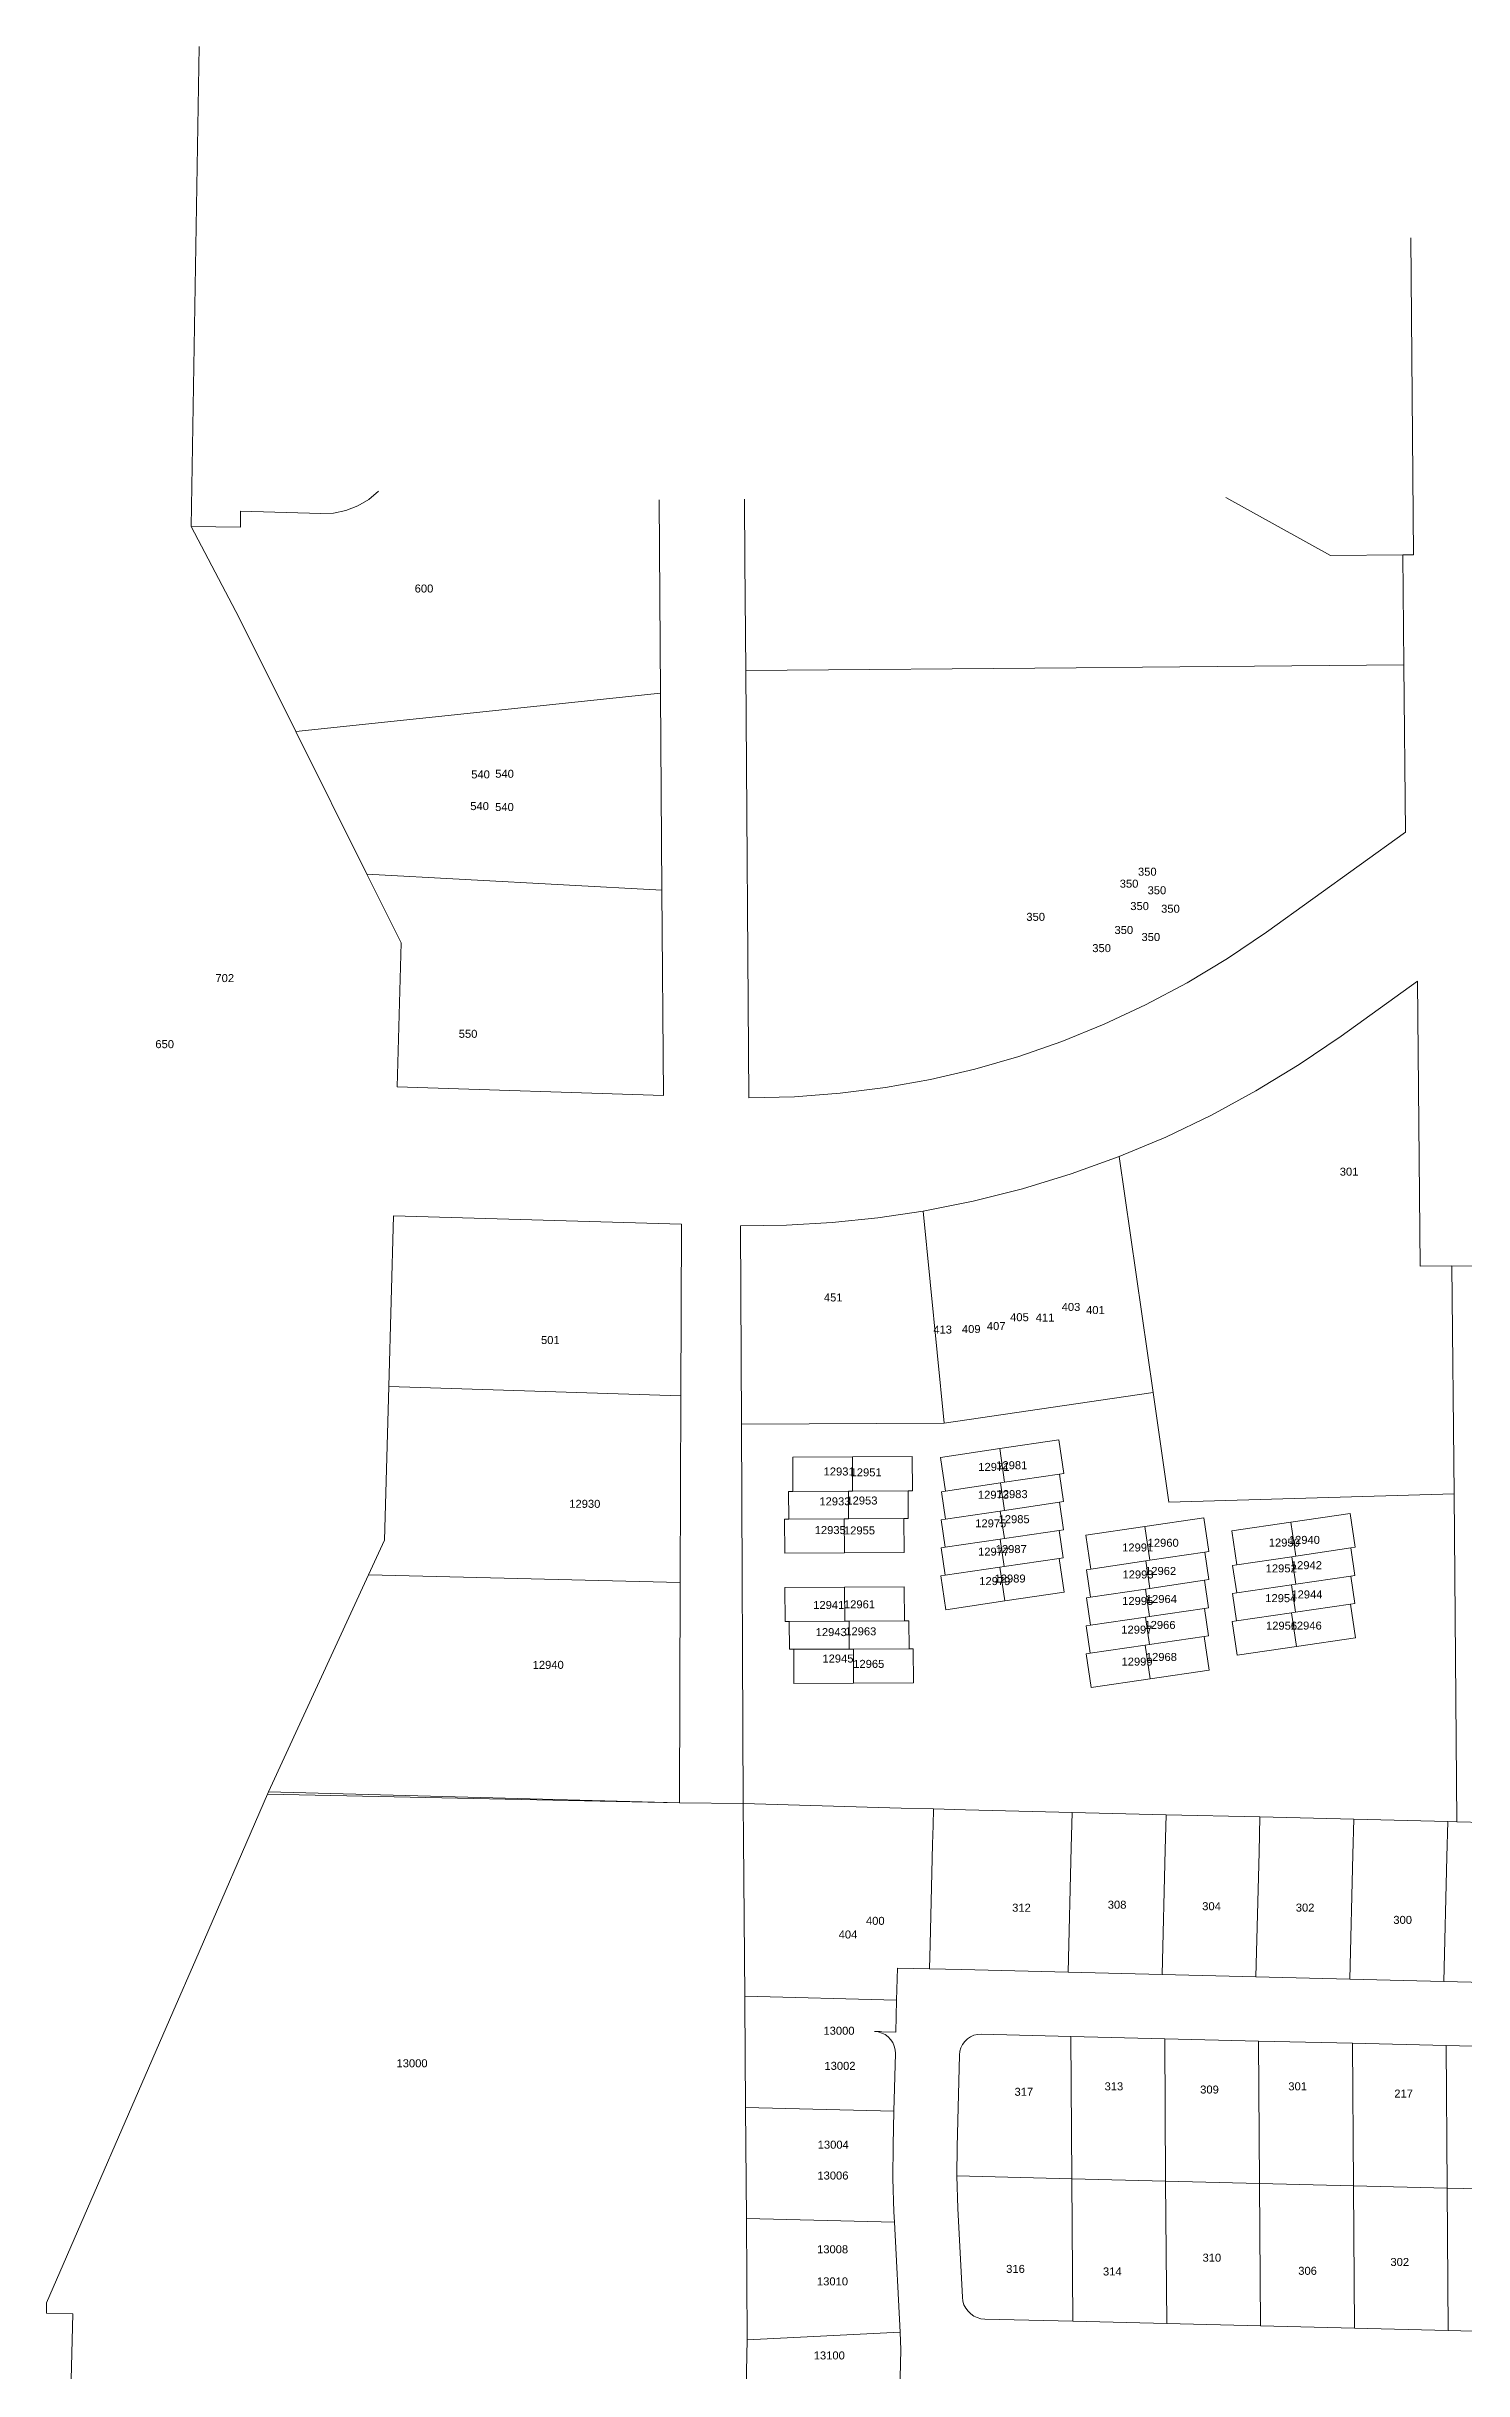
# Model space of a CAD drawing. Header units: feet. Extents: x 865220 to 2822444, y -2240498 to 975731.
# Drawn here: x 2809593 to 2810921, y 972913 to 975091 of the extents above; entities that cross this region are included whole.
import ezdxf
from ezdxf.enums import TextEntityAlignment as Align

# ---------------------------------------------------------------- set-up
doc = ezdxf.new("R2010")
doc.units = ezdxf.units.FT
doc.header["$LTSCALE"] = 0.015
doc.header["$MEASUREMENT"] = 0
doc.layers.add('Dakota County Addresses', color=7, linetype='Continuous')
doc.layers.add('Dakota County Parcels', color=7, linetype='Continuous')
doc.styles.add('Dimensions 100', font='arial.ttf')

# ---------------------------------------------------------------- blocks, each defined once
blk = doc.blocks.new('ACMAP_ANN_TEMPLATE_Dakota County Addresses')
at = {"layer": 'Dakota County Addresses', "style": 'Dimensions 100'}
blk.add_attdef('DakotaCountyAddress', text='', height=50, dxfattribs=at).set_placement((0, 0), align=Align.CENTER)

msp = doc.modelspace()

# ---------------------------------------------------------------- linework, layer by layer
at = {"layer": 'Dakota County Parcels', "lineweight": 5}
for p, q in [((2809728.8, 974641), (2809736.3, 975090.9)), ((2810874.3, 974614.6), (2810871.6, 974911.5)), ((2810168.6, 974484.8), (2810167.3, 974666.2)), ((2810247.7, 974608.9), (2810247.3, 974666.8)), ((2810698.3, 974668.2), (2810796.3, 974613.9)), ((2809728.8, 974641), (2809774.8, 974640.3)), ((2809728.8, 974641), (2809773.7, 974555.4)), ((2809774.8, 974640.3), (2809774.9, 974655.4)), ((2809774.9, 974655.4), (2809850.2, 974653.1)), ((2810248.4, 974506), (2810247.7, 974608.9)), ((2810796.3, 974613.9), (2810864.3, 974614.5)), ((2810864.3, 974614.5), (2810874.3, 974614.6)), ((2810865.2, 974511.5), (2810864.3, 974614.5)), ((2809773.7, 974555.4), (2809826.8, 974449)), ((2810248.4, 974506), (2810558.2, 974508.7)), ((2810558.2, 974508.7), (2810620.2, 974509.3)), ((2810620.2, 974509.3), (2810865.2, 974511.5)), ((2810866.6, 974354.5), (2810865.2, 974511.5)), ((2810251.4, 974105.7), (2810248.4, 974506)), ((2809826.8, 974449), (2810168.6, 974484.8)), ((2810169.9, 974300.1), (2810168.6, 974484.8)), ((2809826.8, 974449), (2809893.4, 974315.2)), ((2810736.3, 974261), (2810866.6, 974354.5)), ((2809893.4, 974315.2), (2810169.9, 974300.1)), ((2809893.4, 974315.2), (2809925.6, 974250.8)), ((2810171.4, 974107.9), (2810169.9, 974300.1)), ((2809925.6, 974250.8), (2809921.8, 974115.8)), ((2810806.3, 974163.5), (2810877.9, 974214.9)), ((2810880.3, 973947.8), (2810877.9, 974214.9)), ((2809921.8, 974115.8), (2810171.4, 974107.9)), ((2810598.2, 974050.6), (2810630.1, 973829.6)), ((2809914, 973835.1), (2809918.4, 973995)), ((2809918.4, 973995), (2810188.3, 973987.2)), ((2810187.7, 973826.4), (2810188.3, 973987.2)), ((2810244.4, 973799.7), (2810243.4, 973985.7)), ((2810414.8, 973999.5), (2810434.3, 973800.7)), ((2810880.3, 973947.8), (2810910, 973948.1)), ((2810912.2, 973734.5), (2810910, 973948.1)), ((2809909.9, 973691.2), (2809914, 973835.1)), ((2809914, 973835.1), (2810187.7, 973826.4)), ((2810187, 973651.4), (2810187.7, 973826.4)), ((2810630.1, 973829.6), (2810644.9, 973726.8)), ((2810244.4, 973799.7), (2810434.3, 973800.7)), ((2810246.1, 973444.2), (2810244.4, 973799.7)), ((2810348.4, 973769.1), (2810292.4, 973768.8)), ((2810292.4, 973768.8), (2810292.6, 973736.8)), ((2810404.4, 973769.4), (2810348.4, 973769.1)), ((2810348.6, 973737.1), (2810348.4, 973769.1)), ((2810404.6, 973737.4), (2810404.4, 973769.4)), ((2810486.4, 973776.9), (2810431, 973768.7)), ((2810431, 973768.7), (2810435.7, 973737.1)), ((2810541.7, 973785.2), (2810486.4, 973776.9)), ((2810491, 973745.3), (2810486.4, 973776.9)), ((2810546.4, 973753.5), (2810541.7, 973785.2)), ((2810487.1, 973744.7), (2810491, 973745.3)), ((2810491, 973745.3), (2810542.5, 973752.9)), ((2810542.5, 973752.9), (2810546.4, 973753.5)), ((2810546.3, 973727.2), (2810542.5, 973752.9)), ((2810288.6, 973736.8), (2810288.7, 973710.8)), ((2810292.6, 973736.8), (2810288.6, 973736.8)), ((2810292.6, 973736.8), (2810344.6, 973737.1)), ((2810344.7, 973711.1), (2810344.6, 973737.1)), ((2810344.6, 973737.1), (2810348.6, 973737.1)), ((2810348.6, 973737.1), (2810400.6, 973737.4)), ((2810400.7, 973711.4), (2810400.6, 973737.4)), ((2810400.6, 973737.4), (2810404.6, 973737.4)), ((2810435.7, 973737.1), (2810431.7, 973736.5)), ((2810431.7, 973736.5), (2810435.5, 973710.8)), ((2810435.7, 973737.1), (2810487.1, 973744.7)), ((2810490.9, 973719), (2810487.1, 973744.7)), ((2810490.9, 973719), (2810542.3, 973726.6)), ((2810542.3, 973726.6), (2810546.3, 973727.2)), ((2810546.1, 973700.9), (2810542.3, 973726.6)), ((2810644.9, 973726.8), (2810912.2, 973734.5)), ((2810914.9, 973427.1), (2810912.2, 973734.5)), ((2810284.7, 973710.8), (2810284.9, 973678.8)), ((2810288.7, 973710.8), (2810284.7, 973710.8)), ((2810288.7, 973710.8), (2810340.7, 973711.1)), ((2810340.7, 973711.1), (2810344.7, 973711.1)), ((2810340.9, 973679.1), (2810340.7, 973711.1)), ((2810344.7, 973711.1), (2810396.7, 973711.4)), ((2810396.7, 973711.4), (2810400.7, 973711.4)), ((2810396.9, 973679.4), (2810396.7, 973711.4)), ((2810435.5, 973710.8), (2810431.6, 973710.2)), ((2810431.6, 973710.2), (2810435.4, 973684.5)), ((2810435.5, 973710.8), (2810486.9, 973718.4)), ((2810486.9, 973718.4), (2810490.9, 973719)), ((2810490.8, 973692.7), (2810486.9, 973718.4)), ((2810622.4, 973703.9), (2810567, 973695.7)), ((2810677.8, 973712.1), (2810622.4, 973703.9)), ((2810627.1, 973672.2), (2810622.4, 973703.9)), ((2810682.5, 973680.4), (2810677.8, 973712.1)), ((2810703.9, 973699.7), (2810759.3, 973707.9)), ((2810759.3, 973707.9), (2810814.7, 973716.1)), ((2810764, 973676.2), (2810759.3, 973707.9)), ((2810814.7, 973716.1), (2810819.4, 973684.4)), ((2809894.9, 973658.6), (2809909.9, 973691.2)), ((2810435.4, 973684.5), (2810431.4, 973683.9)), ((2810431.4, 973683.9), (2810435.2, 973658.2)), ((2810435.4, 973684.5), (2810486.8, 973692.1)), ((2810486.8, 973692.1), (2810490.8, 973692.7)), ((2810490.6, 973666.4), (2810486.8, 973692.1)), ((2810490.8, 973692.7), (2810542.2, 973700.3)), ((2810542.2, 973700.3), (2810546.1, 973700.9)), ((2810546, 973674.6), (2810542.2, 973700.3)), ((2810567, 973695.7), (2810571.7, 973664)), ((2810678.5, 973679.8), (2810682.5, 973680.4)), ((2810708.6, 973668), (2810703.9, 973699.7)), ((2810764, 973676.2), (2810815.4, 973683.8)), ((2810819.4, 973684.4), (2810815.4, 973683.8)), ((2810815.4, 973683.8), (2810819.2, 973658.1)), ((2809801.3, 973455.2), (2809894.9, 973658.6)), ((2809894.9, 973658.6), (2810187, 973651.4)), ((2810284.9, 973678.8), (2810340.9, 973679.1)), ((2810340.9, 973679.1), (2810396.9, 973679.4)), ((2810435.2, 973658.2), (2810431.3, 973657.6)), ((2810435.2, 973658.2), (2810486.6, 973665.8)), ((2810486.6, 973665.8), (2810490.6, 973666.4)), ((2810491.3, 973634.1), (2810486.6, 973665.8)), ((2810490.6, 973666.4), (2810542, 973674)), ((2810542, 973674), (2810546, 973674.6)), ((2810546.7, 973642.4), (2810542, 973674)), ((2810571.7, 973664), (2810567.8, 973663.4)), ((2810567.8, 973663.4), (2810571.6, 973637.7)), ((2810623.2, 973671.6), (2810571.7, 973664)), ((2810623.2, 973671.6), (2810627.1, 973672.2)), ((2810627, 973645.9), (2810623.2, 973671.6)), ((2810627.1, 973672.2), (2810678.5, 973679.8)), ((2810682.4, 973654.1), (2810678.5, 973679.8)), ((2810708.6, 973668), (2810704.6, 973667.4)), ((2810704.6, 973667.4), (2810708.5, 973641.7)), ((2810760, 973675.6), (2810708.6, 973668)), ((2810760, 973675.6), (2810764, 973676.2)), ((2810763.8, 973649.9), (2810760, 973675.6)), ((2810186.2, 973444.8), (2810187, 973651.4)), ((2810341, 973647.1), (2810285.1, 973646.8)), ((2810285.1, 973646.8), (2810285.2, 973614.8)), ((2810397, 973647.4), (2810341, 973647.1)), ((2810341.2, 973615.1), (2810341, 973647.1)), ((2810397.2, 973615.4), (2810397, 973647.4)), ((2810431.3, 973657.6), (2810435.9, 973625.9)), ((2810491.3, 973634.1), (2810546.7, 973642.4)), ((2810571.6, 973637.7), (2810567.6, 973637.1)), ((2810567.6, 973637.1), (2810571.4, 973611.4)), ((2810623, 973645.3), (2810571.6, 973637.7)), ((2810623, 973645.3), (2810627, 973645.9)), ((2810626.8, 973619.6), (2810623, 973645.3)), ((2810627, 973645.9), (2810678.4, 973653.5)), ((2810678.4, 973653.5), (2810682.4, 973654.1)), ((2810682.2, 973627.8), (2810678.4, 973653.5)), ((2810708.5, 973641.7), (2810704.5, 973641.1)), ((2810704.5, 973641.1), (2810708.3, 973615.4)), ((2810759.9, 973649.3), (2810708.5, 973641.7)), ((2810759.9, 973649.3), (2810763.8, 973649.9)), ((2810763.7, 973623.6), (2810759.9, 973649.3)), ((2810763.8, 973649.9), (2810815.3, 973657.5)), ((2810819.2, 973658.1), (2810815.3, 973657.5)), ((2810815.3, 973657.5), (2810819.1, 973631.8)), ((2810285.2, 973614.8), (2810289.2, 973614.8)), ((2810289.2, 973614.8), (2810341.2, 973615.1)), ((2810289.2, 973614.8), (2810289.4, 973588.8)), ((2810341.2, 973615.1), (2810345.2, 973615.1)), ((2810345.2, 973615.1), (2810397.2, 973615.4)), ((2810345.4, 973589.1), (2810345.2, 973615.1)), ((2810401.2, 973615.4), (2810397.2, 973615.4)), ((2810401.4, 973589.4), (2810401.2, 973615.4)), ((2810435.9, 973625.9), (2810491.3, 973634.1)), ((2810622.9, 973619), (2810571.4, 973611.4)), ((2810622.9, 973619), (2810626.8, 973619.6)), ((2810626.7, 973593.3), (2810622.9, 973619)), ((2810626.8, 973619.6), (2810678.3, 973627.2)), ((2810678.3, 973627.2), (2810682.2, 973627.8)), ((2810682.1, 973601.5), (2810678.3, 973627.2)), ((2810708.3, 973615.4), (2810704.3, 973614.8)), ((2810704.3, 973614.8), (2810709, 973583.2)), ((2810759.7, 973623), (2810708.3, 973615.4)), ((2810759.7, 973623), (2810763.7, 973623.6)), ((2810764.4, 973591.4), (2810759.7, 973623)), ((2810763.7, 973623.6), (2810815.1, 973631.2)), ((2810819.1, 973631.8), (2810815.1, 973631.2)), ((2810815.1, 973631.2), (2810819.8, 973599.6)), ((2810571.4, 973611.4), (2810567.5, 973610.8)), ((2810567.5, 973610.8), (2810571.3, 973585.1)), ((2810622.7, 973592.7), (2810626.7, 973593.3)), ((2810626.7, 973593.3), (2810678.1, 973600.9)), ((2810678.1, 973600.9), (2810682.1, 973601.5)), ((2810682.8, 973569.3), (2810678.1, 973600.9)), ((2810819.8, 973599.6), (2810764.4, 973591.4)), ((2810289.4, 973588.8), (2810293.4, 973588.8)), ((2810293.4, 973588.8), (2810345.4, 973589.1)), ((2810293.4, 973588.8), (2810293.5, 973556.8)), ((2810345.4, 973589.1), (2810349.4, 973589.1)), ((2810349.4, 973589.1), (2810401.4, 973589.4)), ((2810349.5, 973557.1), (2810349.4, 973589.1)), ((2810405.4, 973589.4), (2810401.4, 973589.4)), ((2810405.5, 973557.4), (2810405.4, 973589.4)), ((2810571.3, 973585.1), (2810567.3, 973584.5)), ((2810567.3, 973584.5), (2810572, 973552.9)), ((2810571.3, 973585.1), (2810622.7, 973592.7)), ((2810627.4, 973561.1), (2810622.7, 973592.7)), ((2810709, 973583.2), (2810764.4, 973591.4)), ((2810293.5, 973556.8), (2810349.5, 973557.1)), ((2810349.5, 973557.1), (2810405.5, 973557.4)), ((2810572, 973552.9), (2810627.4, 973561.1)), ((2810627.4, 973561.1), (2810682.8, 973569.3)), ((2809800.3, 973453.1), (2809801.3, 973455.2)), ((2809800.3, 973453.1), (2810186.2, 973444.8)), ((2809801.3, 973455.2), (2810186.2, 973444.8)), ((2810186.2, 973444.8), (2810246.1, 973444.2)), ((2810424.2, 973439.2), (2810454.2, 973438.4)), ((2810454.2, 973438.4), (2810554.3, 973436)), ((2810554.3, 973436), (2810642.3, 973433.8)), ((2810642.3, 973433.8), (2810730.2, 973431.7)), ((2810730.2, 973431.7), (2810818.2, 973429.5)), ((2810818.2, 973429.5), (2810906.2, 973427.4)), ((2810906.2, 973427.4), (2810914.9, 973427.1)), ((2810914.9, 973427.1), (2810994.1, 973425.2)), ((2810389.8, 973260.1), (2810390.6, 973290.1)), ((2810390.6, 973290.1), (2810420.6, 973289.3)), ((2810420.6, 973289.3), (2810450.5, 973288.6)), ((2810450.5, 973288.6), (2810550.6, 973286.1)), ((2810550.6, 973286.1), (2810638.6, 973284)), ((2810638.6, 973284), (2810726.5, 973281.8)), ((2810726.5, 973281.8), (2810814.5, 973279.6)), ((2810814.5, 973279.6), (2810902.5, 973277.5)), ((2810902.5, 973277.5), (2810990.4, 973275.3)), ((2810247.6, 973263.6), (2810389.8, 973260.1)), ((2810389.1, 973230.1), (2810389.8, 973260.1)), ((2810369.1, 973230.6), (2810370.8, 973230.5)), ((2810370.8, 973230.5), (2810372.6, 973230.5)), ((2810372.6, 973230.5), (2810374.3, 973230.5)), ((2810374.3, 973230.5), (2810375.9, 973230.4)), ((2810375.9, 973230.4), (2810389.1, 973230.1)), ((2810469.1, 973228.1), (2810553, 973226.1)), ((2810554, 973092.6), (2810553, 973226.1)), ((2810553, 973226.1), (2810641, 973223.9)), ((2810641, 973223.9), (2810729, 973221.7)), ((2810641.9, 973090.4), (2810641, 973223.9)), ((2810387.3, 973156.1), (2810388.6, 973210.1)), ((2810446.5, 973122.7), (2810448.6, 973208.6)), ((2810729.9, 973088.3), (2810729, 973221.7)), ((2810729, 973221.7), (2810816.9, 973219.6)), ((2810817.9, 973086.1), (2810816.9, 973219.6)), ((2810816.9, 973219.6), (2810904.9, 973217.4)), ((2810905.8, 973083.9), (2810904.9, 973217.4)), ((2810904.9, 973217.4), (2810992.8, 973215.3)), ((2810248.3, 973159.5), (2810387.3, 973156.1)), ((2810249.1, 973055.5), (2810248.3, 973159.5)), ((2810386.5, 973124.1), (2810387.3, 973156.1)), ((2810446.5, 973122.7), (2810446.3, 973095.3)), ((2810446.3, 973095.3), (2810447.2, 973064.7)), ((2810446.3, 973095.3), (2810554, 973092.6)), ((2810554, 973092.6), (2810641.9, 973090.4)), ((2810554.9, 972959.1), (2810554, 973092.6)), ((2810641.9, 973090.4), (2810729.9, 973088.3)), ((2810642.9, 972956.9), (2810641.9, 973090.4)), ((2810729.9, 973088.3), (2810817.9, 973086.1)), ((2810730.8, 972954.8), (2810729.9, 973088.3)), ((2810817.9, 973086.1), (2810905.8, 973083.9)), ((2810818.8, 972952.6), (2810817.9, 973086.1)), ((2810906.7, 972950.4), (2810905.8, 973083.9)), ((2810905.8, 973083.9), (2810993.8, 973081.8)), ((2810249.1, 973055.5), (2810387.8, 973052.1)), ((2810249.9, 972941.8), (2810249.1, 973055.5)), ((2810387.3, 973061.7), (2810387.8, 973052.1)), ((2810387.8, 973052.1), (2810393, 972948.9)), ((2810447.2, 973064.7), (2810451.4, 972981.6)), ((2809593.3, 972966.6), (2809593.1, 972976.4)), ((2809593.3, 972966.6), (2809617.9, 972966)), ((2809612.5, 972755.9), (2809617.9, 972966)), ((2810247.4, 972839.7), (2810249.9, 972941.8)), ((2810249.9, 972941.8), (2810393, 972948.9)), ((2810393, 972948.9), (2810393.8, 972932.3)), ((2810472.4, 972961.1), (2810554.9, 972959.1)), ((2810554.9, 972959.1), (2810642.9, 972956.9)), ((2810642.9, 972956.9), (2810730.8, 972954.8)), ((2810730.8, 972954.8), (2810818.8, 972952.6)), ((2810818.8, 972952.6), (2810906.7, 972950.4)), ((2810906.7, 972950.4), (2810994.7, 972948.3)), ((2810391.4, 972836.2), (2810393.8, 972932.3))]:
    msp.add_line(p, q, dxfattribs=at)
for points in [[(2809850.2, 974653.1), (2809862.1, 974653.7), (2809873.8, 974656.2), (2809884.9, 974660.5), (2809895.2, 974666.5), (2809904.4, 974674.1)], [(2810623.1, 974192.7), (2810662, 974213.5), (2810699.8, 974236.2), (2810736.3, 974261)], [(2810251.4, 974105.7), (2810294.1, 974106.7), (2810336.8, 974109.9), (2810379.3, 974115.3), (2810421.4, 974122.9), (2810463.1, 974132.6), (2810504.2, 974144.5), (2810544.6, 974158.5), (2810584.3, 974174.6), (2810623.1, 974192.7)], [(2810598.2, 974050.6), (2810642, 974068.9), (2810684.8, 974089.5), (2810726.5, 974112.1), (2810767, 974136.8), (2810806.3, 974163.5)], [(2810414.8, 973999.5), (2810461.6, 974008.8), (2810507.8, 974020.4), (2810553.4, 974034.4), (2810598.2, 974050.6)], [(2810243.4, 973985.7), (2810286.5, 973986.3), (2810329.4, 973988.8), (2810372.3, 973993.2), (2810414.8, 973999.5)], [(2810910, 973948.1), (2810910.2, 973948.1), (2810940.2, 973947.9)], [(2810434.3, 973800.7), (2810615.3, 973827.4), (2810630.1, 973829.6)], [(2809593.1, 972976.4), (2809711.5, 973248.8), (2809733, 973298.1), (2809800.3, 973453.1)], [(2810247.6, 973263.6), (2810246.4, 973410.5), (2810246.1, 973444.2)], [(2810246.1, 973444.2), (2810394.2, 973439.9), (2810424.2, 973439.2)], [(2810420.6, 973289.3), (2810421.1, 973312.1), (2810423.4, 973406.2), (2810423.9, 973423.8), (2810424.2, 973439.2)], [(2810550.6, 973286.1), (2810553.5, 973403), (2810554.3, 973436)], [(2810638.6, 973284), (2810641.4, 973400.8), (2810642.3, 973433.8)], [(2810726.5, 973281.8), (2810729.4, 973398.7), (2810730.2, 973431.7)], [(2810814.5, 973279.6), (2810817.4, 973396.5), (2810818.2, 973429.5)], [(2810902.5, 973277.5), (2810905.3, 973394.4), (2810906.2, 973427.4)], [(2810248.3, 973159.5), (2810247.6, 973258.6), (2810247.6, 973263.6)], [(2810388.6, 973210.1), (2810388.4, 973213.6), (2810387.6, 973217), (2810386.2, 973220.2), (2810384.2, 973223.1), (2810381.8, 973225.6), (2810379, 973227.7), (2810375.9, 973229.2), (2810372.6, 973230.2), (2810369.1, 973230.6)], [(2810469.1, 973228.1), (2810465.6, 973227.9), (2810462.2, 973227.1), (2810459, 973225.7), (2810456.1, 973223.8), (2810453.6, 973221.4), (2810451.5, 973218.5), (2810450, 973215.4), (2810449, 973212.1), (2810448.6, 973208.6)], [(2810386.5, 973124.1), (2810386.3, 973092.9), (2810387.3, 973061.7)], [(2810451.4, 972981.6), (2810451.9, 972978), (2810452.9, 972974.6), (2810454.5, 972971.4), (2810456.7, 972968.5), (2810459.2, 972966), (2810462.2, 972964), (2810465.4, 972962.5), (2810468.8, 972961.5), (2810472.4, 972961.1)]]:
    msp.add_lwpolyline(points, dxfattribs=at)

# ---------------------------------------------------------------- block references
at = {"layer": 'Dakota County Addresses', "lineweight": 5, "xscale": 0.15, "yscale": 0.15, "zscale": 0.15}
for p, values in [((2809946.9, 974579.2), {'DakotaCountyAddress': '600'}), ((2809999.9, 974405), {'DakotaCountyAddress': '540'}), ((2810022.4, 974405.6), {'DakotaCountyAddress': '540'}), ((2809999, 974375.3), {'DakotaCountyAddress': '540'}), ((2810022.3, 974374.4), {'DakotaCountyAddress': '540'}), ((2810624.7, 974313.8), {'DakotaCountyAddress': '350'}), ((2810607.6, 974302.6), {'DakotaCountyAddress': '350'}), ((2810633.7, 974296.4), {'DakotaCountyAddress': '350'}), ((2810520.1, 974271.5), {'DakotaCountyAddress': '350'}), ((2810520.1, 974271.5), {'DakotaCountyAddress': '350'}), ((2810520.1, 974271.5), {'DakotaCountyAddress': '350'}), ((2810520.1, 974271.5), {'DakotaCountyAddress': '350'}), ((2810520.1, 974271.5), {'DakotaCountyAddress': '350'}), ((2810520.1, 974271.5), {'DakotaCountyAddress': '350'}), ((2810520.1, 974271.5), {'DakotaCountyAddress': '350'}), ((2810520.1, 974271.5), {'DakotaCountyAddress': '350'}), ((2810617.5, 974281.6), {'DakotaCountyAddress': '350'}), ((2810646.4, 974279.1), {'DakotaCountyAddress': '350'}), ((2810581.9, 974242.2), {'DakotaCountyAddress': '350'}), ((2810602.7, 974259.2), {'DakotaCountyAddress': '350'}), ((2810628, 974252.6), {'DakotaCountyAddress': '350'}), ((2809760.2, 974214.1), {'DakotaCountyAddress': '702'}), ((2809703.9, 974152.2), {'DakotaCountyAddress': '650'}), ((2809988.2, 974161.9), {'DakotaCountyAddress': '550'}), ((2810813.8, 974032.7), {'DakotaCountyAddress': '301'}), ((2810813.8, 974032.7), {'DakotaCountyAddress': '301'}), ((2810813.8, 974032.7), {'DakotaCountyAddress': '301'}), ((2810330.4, 973914.8), {'DakotaCountyAddress': '451'}), ((2810504.9, 973896.3), {'DakotaCountyAddress': '405'}), ((2810528.9, 973896), {'DakotaCountyAddress': '411'}), ((2810553.2, 973905.9), {'DakotaCountyAddress': '403'}), ((2810576.1, 973903), {'DakotaCountyAddress': '401'}), ((2810065.3, 973874.9), {'DakotaCountyAddress': '501'}), ((2810432.9, 973884.7), {'DakotaCountyAddress': '413'}), ((2810459.7, 973885.2), {'DakotaCountyAddress': '409'}), ((2810483.1, 973888), {'DakotaCountyAddress': '407'}), ((2810335.9, 973751.7), {'DakotaCountyAddress': '12931'}), ((2810361.2, 973750.9), {'DakotaCountyAddress': '12951'}), ((2810480.9, 973756), {'DakotaCountyAddress': '12971'}), ((2810497.7, 973757.6), {'DakotaCountyAddress': '12981'}), ((2810097.6, 973721.4), {'DakotaCountyAddress': '12930'}), ((2810332, 973723.7), {'DakotaCountyAddress': '12933'}), ((2810357.3, 973724.5), {'DakotaCountyAddress': '12953'}), ((2810480.5, 973729.9), {'DakotaCountyAddress': '12973'}), ((2810498, 973730.5), {'DakotaCountyAddress': '12983'}), ((2810327.6, 973696.8), {'DakotaCountyAddress': '12935'}), ((2810355, 973696.5), {'DakotaCountyAddress': '12955'}), ((2810478, 973703.1), {'DakotaCountyAddress': '12975'}), ((2810499.9, 973707), {'DakotaCountyAddress': '12985'}), ((2810480.7, 973676.6), {'DakotaCountyAddress': '12977'}), ((2810497.2, 973679), {'DakotaCountyAddress': '12987'}), ((2810615.7, 973680.5), {'DakotaCountyAddress': '12991'}), ((2810639.6, 973684.9), {'DakotaCountyAddress': '12960'}), ((2810753.1, 973685.1), {'DakotaCountyAddress': '12950'}), ((2810771.9, 973687.6), {'DakotaCountyAddress': '12940'}), ((2810496.1, 973651.4), {'DakotaCountyAddress': '12989'}), ((2810616, 973655.2), {'DakotaCountyAddress': '12993'}), ((2810637.2, 973658.5), {'DakotaCountyAddress': '12962'}), ((2810750.2, 973660.9), {'DakotaCountyAddress': '12952'}), ((2810773.8, 973663.9), {'DakotaCountyAddress': '12942'}), ((2810481.8, 973649), {'DakotaCountyAddress': '12979'}), ((2810615.7, 973630.4), {'DakotaCountyAddress': '12995'}), ((2810637.9, 973632.2), {'DakotaCountyAddress': '12964'}), ((2810749.8, 973633), {'DakotaCountyAddress': '12954'}), ((2810774.3, 973636.5), {'DakotaCountyAddress': '12944'}), ((2810326.2, 973626.6), {'DakotaCountyAddress': '12941'}), ((2810355, 973627.2), {'DakotaCountyAddress': '12961'}), ((2810636.6, 973607.9), {'DakotaCountyAddress': '12966'}), ((2810750.5, 973607.2), {'DakotaCountyAddress': '12956'}), ((2810773.6, 973607.3), {'DakotaCountyAddress': '12946'}), ((2810328.5, 973601.2), {'DakotaCountyAddress': '12943'}), ((2810356.2, 973601.9), {'DakotaCountyAddress': '12963'}), ((2810614.9, 973603.5), {'DakotaCountyAddress': '12997'}), ((2810063.3, 973570.5), {'DakotaCountyAddress': '12940'}), ((2810334.8, 973576.4), {'DakotaCountyAddress': '12945'}), ((2810363.7, 973571.4), {'DakotaCountyAddress': '12965'}), ((2810615.1, 973573.5), {'DakotaCountyAddress': '12999'}), ((2810637.9, 973577.9), {'DakotaCountyAddress': '12968'}), ((2810596.4, 973345.7), {'DakotaCountyAddress': '308'}), ((2810369.8, 973330.6), {'DakotaCountyAddress': '400'}), ((2810506.8, 973342.9), {'DakotaCountyAddress': '312'}), ((2810684.9, 973344.3), {'DakotaCountyAddress': '304'}), ((2810772.6, 973343), {'DakotaCountyAddress': '302'}), ((2810864, 973331.5), {'DakotaCountyAddress': '300'}), ((2810344.2, 973317.8), {'DakotaCountyAddress': '404'}), ((2810335.8, 973227.6), {'DakotaCountyAddress': '13000'}), ((2809935.7, 973197.1), {'DakotaCountyAddress': '13000'}), ((2809935.7, 973197.1), {'DakotaCountyAddress': '13000'}), ((2809935.7, 973197.1), {'DakotaCountyAddress': '13000'}), ((2809935.7, 973197.1), {'DakotaCountyAddress': '13000'}), ((2809935.7, 973197.1), {'DakotaCountyAddress': '13000'}), ((2809935.7, 973197.1), {'DakotaCountyAddress': '13000'}), ((2809935.7, 973197.1), {'DakotaCountyAddress': '13000'}), ((2809935.7, 973197.1), {'DakotaCountyAddress': '13000'}), ((2809935.7, 973197.1), {'DakotaCountyAddress': '13000'}), ((2809935.7, 973197.1), {'DakotaCountyAddress': '13000'}), ((2809935.7, 973197.1), {'DakotaCountyAddress': '13000'}), ((2809935.7, 973197.1), {'DakotaCountyAddress': '13000'}), ((2809935.7, 973197.1), {'DakotaCountyAddress': '13000'}), ((2809935.7, 973197.1), {'DakotaCountyAddress': '13000'}), ((2809935.7, 973197.1), {'DakotaCountyAddress': '13000'}), ((2809935.7, 973197.1), {'DakotaCountyAddress': '13000'}), ((2809935.7, 973197.1), {'DakotaCountyAddress': '13000'}), ((2809935.7, 973197.1), {'DakotaCountyAddress': '13000'}), ((2809935.7, 973197.1), {'DakotaCountyAddress': '13000'}), ((2809935.7, 973197.1), {'DakotaCountyAddress': '13000'}), ((2809935.7, 973197.1), {'DakotaCountyAddress': '13000'}), ((2809935.7, 973197.1), {'DakotaCountyAddress': '13000'}), ((2809935.7, 973197.1), {'DakotaCountyAddress': '13000'}), ((2809935.7, 973197.1), {'DakotaCountyAddress': '13000'}), ((2809935.7, 973197.1), {'DakotaCountyAddress': '13000'}), ((2809935.7, 973197.1), {'DakotaCountyAddress': '13000'}), ((2809935.7, 973197.1), {'DakotaCountyAddress': '13000'}), ((2809935.7, 973197.1), {'DakotaCountyAddress': '13000'}), ((2809935.7, 973197.1), {'DakotaCountyAddress': '13000'}), ((2809935.7, 973197.1), {'DakotaCountyAddress': '13000'}), ((2809935.7, 973197.1), {'DakotaCountyAddress': '13000'}), ((2809935.7, 973197.1), {'DakotaCountyAddress': '13000'}), ((2809935.7, 973197.1), {'DakotaCountyAddress': '13000'}), ((2809935.7, 973197.1), {'DakotaCountyAddress': '13000'}), ((2809935.7, 973197.1), {'DakotaCountyAddress': '13000'}), ((2809935.7, 973197.1), {'DakotaCountyAddress': '13000'}), ((2809935.7, 973197.1), {'DakotaCountyAddress': '13000'}), ((2809935.7, 973197.1), {'DakotaCountyAddress': '13000'}), ((2809935.7, 973197.1), {'DakotaCountyAddress': '13000'}), ((2809935.7, 973197.1), {'DakotaCountyAddress': '13000'}), ((2809935.7, 973197.1), {'DakotaCountyAddress': '13000'}), ((2809935.7, 973197.1), {'DakotaCountyAddress': '13000'}), ((2809935.7, 973197.1), {'DakotaCountyAddress': '13000'}), ((2809935.7, 973197.1), {'DakotaCountyAddress': '13000'}), ((2809935.7, 973197.1), {'DakotaCountyAddress': '13000'}), ((2809935.7, 973197.1), {'DakotaCountyAddress': '13000'}), ((2809935.7, 973197.1), {'DakotaCountyAddress': '13000'}), ((2809935.7, 973197.1), {'DakotaCountyAddress': '13000'}), ((2809935.7, 973197.1), {'DakotaCountyAddress': '13000'}), ((2809935.7, 973197.1), {'DakotaCountyAddress': '13000'}), ((2809935.7, 973197.1), {'DakotaCountyAddress': '13000'}), ((2809935.7, 973197.1), {'DakotaCountyAddress': '13000'}), ((2809935.7, 973197.1), {'DakotaCountyAddress': '13000'}), ((2809935.7, 973197.1), {'DakotaCountyAddress': '13000'}), ((2809935.7, 973197.1), {'DakotaCountyAddress': '13000'}), ((2809935.7, 973197.1), {'DakotaCountyAddress': '13000'}), ((2809935.7, 973197.1), {'DakotaCountyAddress': '13000'}), ((2809935.7, 973197.1), {'DakotaCountyAddress': '13000'}), ((2809935.7, 973197.1), {'DakotaCountyAddress': '13000'}), ((2809935.7, 973197.1), {'DakotaCountyAddress': '13000'}), ((2809935.7, 973197.1), {'DakotaCountyAddress': '13000'}), ((2809935.7, 973197.1), {'DakotaCountyAddress': '13000'}), ((2809935.7, 973197.1), {'DakotaCountyAddress': '13000'}), ((2809935.7, 973197.1), {'DakotaCountyAddress': '13000'}), ((2809935.7, 973197.1), {'DakotaCountyAddress': '13000'}), ((2809935.7, 973197.1), {'DakotaCountyAddress': '13000'}), ((2809935.7, 973197.1), {'DakotaCountyAddress': '13000'}), ((2809935.7, 973197.1), {'DakotaCountyAddress': '13000'}), ((2809935.7, 973197.1), {'DakotaCountyAddress': '13000'}), ((2809935.7, 973197.1), {'DakotaCountyAddress': '13000'}), ((2809935.7, 973197.1), {'DakotaCountyAddress': '13000'}), ((2809935.7, 973197.1), {'DakotaCountyAddress': '13000'}), ((2809935.7, 973197.1), {'DakotaCountyAddress': '13000'}), ((2809935.7, 973197.1), {'DakotaCountyAddress': '13000'}), ((2809935.7, 973197.1), {'DakotaCountyAddress': '13000'}), ((2809935.7, 973197.1), {'DakotaCountyAddress': '13000'}), ((2809935.7, 973197.1), {'DakotaCountyAddress': '13000'}), ((2809935.7, 973197.1), {'DakotaCountyAddress': '13000'}), ((2809935.7, 973197.1), {'DakotaCountyAddress': '13000'}), ((2809935.7, 973197.1), {'DakotaCountyAddress': '13000'}), ((2809935.7, 973197.1), {'DakotaCountyAddress': '13000'}), ((2809935.7, 973197.1), {'DakotaCountyAddress': '13000'}), ((2809935.7, 973197.1), {'DakotaCountyAddress': '13000'}), ((2809935.7, 973197.1), {'DakotaCountyAddress': '13000'}), ((2810336.7, 973194.7), {'DakotaCountyAddress': '13002'}), ((2810593.4, 973175.5), {'DakotaCountyAddress': '313'}), ((2810683, 973172.5), {'DakotaCountyAddress': '309'}), ((2810765.6, 973175.5), {'DakotaCountyAddress': '301'}), ((2810509, 973170.4), {'DakotaCountyAddress': '317'}), ((2810864.9, 973168.7), {'DakotaCountyAddress': '217'}), ((2810330.4, 973120.8), {'DakotaCountyAddress': '13004'}), ((2810330.1, 973091.9), {'DakotaCountyAddress': '13006'}), ((2810329.8, 973022.8), {'DakotaCountyAddress': '13008'}), ((2810501.2, 973004.4), {'DakotaCountyAddress': '316'}), ((2810591.9, 973002), {'DakotaCountyAddress': '314'}), ((2810685.2, 973014.9), {'DakotaCountyAddress': '310'}), ((2810774.9, 973002.6), {'DakotaCountyAddress': '306'}), ((2810861.3, 973010.9), {'DakotaCountyAddress': '302'}), ((2810329.7, 972992.7), {'DakotaCountyAddress': '13010'}), ((2810326.7, 972923.3), {'DakotaCountyAddress': '13100'})]:
    msp.add_blockref('ACMAP_ANN_TEMPLATE_Dakota County Addresses', p, dxfattribs=at).add_auto_attribs(values)

doc.saveas('drawing.dxf')
